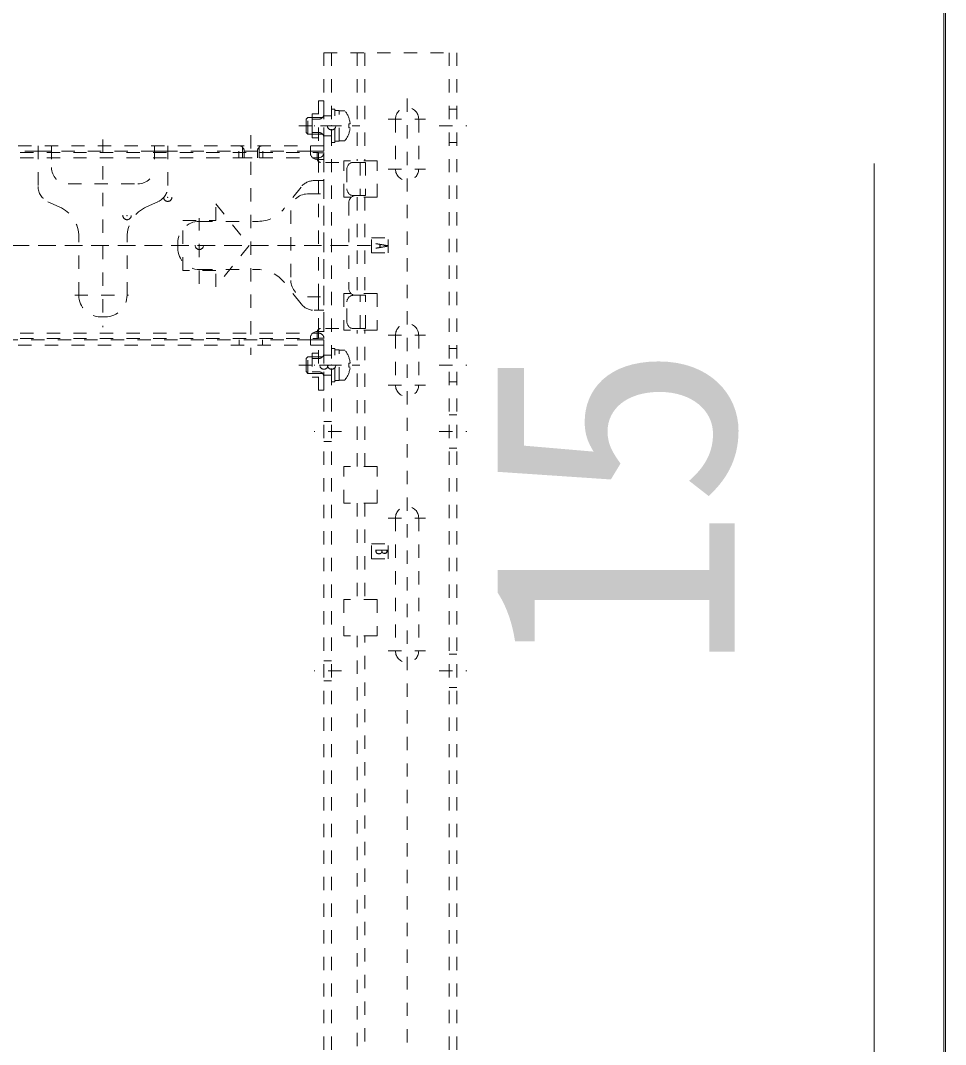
# Model space of a CAD drawing. Units: millimetres, scale not verified. Extents: x -63 to 62, y -57 to 57.
# Drawn here: x -2.31 to 4.65, y 14.41 to 22.11 of the extents above; entities that cross this region are included whole.
import ezdxf
from ezdxf.enums import TextEntityAlignment as Align

# ---------------------------------------------------------------- set-up
doc = ezdxf.new("R2010")
doc.units = ezdxf.units.MM
doc.header["$LTSCALE"] = 0.125
doc.header["$PDMODE"] = 32
doc.header["$PDSIZE"] = 0.0625
doc.linetypes.add('USER1', pattern=[1.4, 0.7, -0.7])
doc.layers.add('0-5_GAIKEI', color=1, linetype='USER1', lineweight=18)
doc.layers.add('0-6_SUNPO', color=7, linetype='Continuous', lineweight=9)
doc.styles.add('ＭＳ ゴシック', font='')
doc.styles.get('ＭＳ ゴシック').set_extended_font_data('MS Gothic')

# ---------------------------------------------------------------- blocks, each defined once
blk = doc.blocks.new('D19')
at = {"layer": '0-6_SUNPO'}
blk.add_line((-4.8067, 12.0262), (-4.8067, 19.1929), dxfattribs=at)
at = {"layer": '0-6_SUNPO', "style": 'ＭＳ ゴシック'}
blk.add_text('15', height=1.833, rotation=90, dxfattribs=at).set_placement((-5.3067, 15.3596), align=Align.BOTTOM_LEFT)

msp = doc.modelspace()

# ---------------------------------------------------------------- linework, layer by layer
at = {"layer": '0-5_GAIKEI', "linetype": 'Continuous'}
for p, q in [((4.6386, -6.4293), (4.6386, 29.4207)), ((4.6511, -6.4293), (4.6511, 29.4207))]:
    msp.add_line(p, q, dxfattribs=at)
at = {"layer": '0-5_GAIKEI'}
for p, q in [((-0.0239, 21.8707), (-0.0239, 1.8707)), ((-0.0239, 21.8707), (0.9761, 21.8707)), ((0.0336, 21.8707), (0.0336, 1.8707)), ((0.2261, 21.8707), (0.2261, 21.0582)), ((0.2836, 21.8707), (0.2836, 21.0582)), ((0.9186, 21.8707), (0.9186, 1.8707)), ((0.9761, 21.8707), (0.9761, 1.8707)), ((-0.0639, 21.5082), (-0.0239, 21.5082)), ((-0.0639, 21.5082), (-0.0639, 21.1207)), ((-0.0239, 21.5082), (-0.0239, 21.1207)), ((0.6011, 21.5253), (0.6011, 2.179)), ((0.0336, 21.1957), (0.0336, 21.4457)), ((0.0336, 21.4457), (0.0586, 21.4457)), ((0.0586, 21.1957), (0.0586, 21.4457)), ((0.0586, 21.4357), (0.0911, 21.4357)), ((0.0911, 21.2057), (0.0911, 21.4357)), ((0.0911, 21.4332), (0.1323, 21.4332)), ((0.9761, 21.4457), (0.9186, 21.4457)), ((-0.1589, 21.3699), (-0.1456, 21.3832)), ((-0.1589, 21.2715), (-0.1589, 21.3699)), ((-0.1456, 21.2582), (-0.1456, 21.3832)), ((-0.1456, 21.3832), (-0.1139, 21.3832)), ((-0.1139, 21.2307), (-0.1139, 21.4107)), ((-0.0639, 21.4107), (-0.1139, 21.4107)), ((-0.1139, 21.4107), (-0.1139, 21.2307)), ((-0.0639, 21.4107), (-0.1139, 21.4107)), ((-0.0349, 21.3832), (-0.1139, 21.3832)), ((-0.0639, 21.3707), (-0.1139, 21.3707)), ((0.0336, 21.3957), (-0.0239, 21.3957)), ((0.1629, 21.3357), (0.1629, 21.3057)), ((0.1729, 21.3357), (0.1629, 21.3357)), ((0.4593, 21.3707), (0.7389, 21.3707)), ((0.5136, 21.3707), (0.5136, 20.9957)), ((0.6886, 21.3707), (0.6886, 20.9957)), ((-0.2127, 21.3207), (0.2454, 21.3207)), ((0.0511, 21.3207), (-0.1889, 21.3207)), ((-0.1589, 21.2715), (-0.1456, 21.2582)), ((-0.0639, 21.2707), (-0.1139, 21.2707)), ((0.1086, 21.3207), (-0.0989, 21.3207)), ((0.1729, 21.3057), (0.1629, 21.3057)), ((0.8436, 21.3207), (1.0511, 21.3207)), ((-1.6864, 21.2166), (-1.6864, 19.8063)), ((-0.5739, 21.2507), (-0.5739, 19.5992)), ((-0.1456, 21.2582), (-0.1139, 21.2582)), ((-0.0349, 21.2582), (-0.1139, 21.2582)), ((-0.0639, 21.2307), (-0.1139, 21.2307)), ((-0.1139, 21.2307), (-0.0639, 21.2307)), ((0.0336, 21.2457), (-0.0239, 21.2457)), ((0.0586, 21.1957), (0.0336, 21.1957)), ((0.0911, 21.2057), (0.0586, 21.2057)), ((0.0911, 21.2082), (0.1323, 21.2082)), ((0.9761, 21.1957), (0.9186, 21.1957)), ((-11.9089, 21.1207), (-0.0639, 21.1207)), ((-0.0239, 21.1707), (-11.8739, 21.1707)), ((-2.1739, 21.1307), (-8.6989, 21.1307)), ((-2.1739, 21.1707), (-2.1739, 20.8641)), ((-2.0739, 21.1307), (-2.1739, 21.1307)), ((-2.0739, 21.1707), (-2.0739, 21.0082)), ((-1.2989, 21.1307), (-2.0739, 21.1307)), ((-1.2989, 21.1707), (-1.2989, 21.0082)), ((-1.1989, 21.1307), (-1.2989, 21.1307)), ((-1.1989, 21.1707), (-1.1989, 20.8641)), ((-0.1264, 21.1307), (-1.1989, 21.1307)), ((-0.6364, 21.1597), (-0.6364, 21.0807)), ((-0.6239, 21.1307), (-0.6239, 21.0807)), ((-0.5239, 21.1307), (-0.5239, 21.0807)), ((-0.5114, 21.1597), (-0.5114, 21.0807)), ((-0.4839, 21.1307), (-0.4839, 21.0807)), ((-0.1264, 21.1707), (-0.1264, 21.1181)), ((-0.0239, 21.1307), (-0.1264, 21.1307)), ((-0.0739, 21.0807), (-0.0739, 21.1207)), ((-0.0239, 21.1307), (-0.0239, 21.1707)), ((-0.0239, 21.1182), (-0.0239, 19.7232)), ((-11.9089, 21.0807), (-0.0639, 21.0807)), ((-0.0764, 21.0682), (-0.0239, 21.0682)), ((-0.0739, 21.0707), (-0.0739, 21.0807)), ((-0.0639, 21.0682), (-0.0639, 20.9082)), ((0.2886, 21.0457), (-0.0489, 21.0457)), ((0.3761, 21.0582), (0.1261, 21.0582)), ((0.2486, 21.0457), (0.2486, 20.7957)), ((0.2886, 21.0457), (0.2886, 20.7957)), ((0.3761, 20.7832), (0.3761, 21.0582)), ((0.1486, 20.9957), (0.1486, 20.8457)), ((0.4593, 20.9957), (0.7389, 20.9957)), ((-1.9489, 20.8832), (-1.4239, 20.8832)), ((-0.0239, 20.9082), (-0.0979, 20.9082)), ((-0.1963, 20.8603), (-0.3239, 20.6977)), ((-0.1489, 20.8082), (-0.0239, 20.8082)), ((-2.0153, 20.712), (-2.1001, 20.75)), ((-1.3576, 20.712), (-1.2727, 20.75)), ((0.1636, 20.7457), (0.1636, 20.0957)), ((0.2886, 20.7957), (0.1986, 20.7957)), ((0.2261, 20.7832), (0.2261, 20.0582)), ((0.2836, 20.7832), (0.2836, 20.0582)), ((-0.2739, 20.6832), (-0.2739, 20.1582)), ((-1.0864, 20.6082), (-0.8364, 20.6082)), ((-1.0864, 20.2332), (-1.0864, 20.6082)), ((-0.9614, 20.1332), (-0.9614, 20.6262)), ((-0.9614, 20.6019), (-0.5181, 20.6019)), ((-12.374, 20.4207), (0.4532, 20.4207)), ((0.1587, 20.4207), (-11.8764, 20.4207)), ((-1.8677, 20.0457), (-1.8677, 20.4839)), ((-1.5052, 20.0457), (-1.5052, 20.4839)), ((-1.1239, 20.4394), (-1.1239, 20.4019)), ((0.3336, 20.4769), (0.4586, 20.4769)), ((0.3336, 20.3644), (0.3336, 20.4769)), ((0.4586, 20.3644), (0.4586, 20.4769)), ((0.3336, 20.3644), (0.4586, 20.3644)), ((-0.8364, 20.2332), (-1.0864, 20.2332)), ((-0.9614, 20.2394), (-0.5181, 20.2394)), ((-0.1963, 19.981), (-0.3239, 20.1437)), ((-1.899, 20.0457), (-1.4934, 20.0457)), ((-0.1489, 20.0332), (-0.0239, 20.0332)), ((-0.0639, 19.9332), (-0.0639, 20.0332)), ((0.1261, 20.0582), (0.1261, 19.7832)), ((0.3761, 20.0582), (0.1261, 20.0582)), ((0.2886, 20.0457), (0.1986, 20.0457)), ((0.2486, 19.7957), (0.2486, 20.0457)), ((0.2886, 19.7957), (0.2886, 20.0457)), ((0.1486, 19.8457), (0.1486, 19.9957)), ((-1.7052, 19.8832), (-1.6677, 19.8832)), ((-0.0239, 19.9332), (-0.0979, 19.9332)), ((-0.0639, 19.7732), (-0.0639, 19.9332)), ((0.2886, 19.7957), (-0.0489, 19.7957)), ((-11.9089, 19.7607), (-0.0639, 19.7607)), ((-11.9089, 19.7207), (-0.0639, 19.7207)), ((-0.1264, 19.6707), (-0.1264, 19.7233)), ((-0.0764, 19.7732), (-0.0239, 19.7732)), ((-0.0739, 19.7707), (-0.0739, 19.7607)), ((-0.0739, 19.7607), (-0.0739, 19.7207)), ((0.2261, 18.7582), (0.2261, 19.7832)), ((0.2836, 18.7582), (0.2836, 19.7832)), ((0.4593, 19.7457), (0.7389, 19.7457)), ((0.5136, 19.7457), (0.5136, 19.3707)), ((0.6886, 19.7457), (0.6886, 19.3707)), ((-0.0239, 19.6707), (-11.8739, 19.6707)), ((-0.1264, 19.7107), (-11.3489, 19.7107)), ((-0.6614, 19.6707), (-0.6614, 19.7107)), ((-0.4864, 19.6707), (-0.4864, 19.7107)), ((-0.0239, 19.7107), (-0.1264, 19.7107)), ((-0.0639, 19.3332), (-0.0639, 19.7144)), ((-0.0239, 19.3332), (-0.0239, 19.7144)), ((-0.0239, 19.7107), (-0.0239, 19.6707)), ((0.0336, 19.3957), (0.0336, 19.6457)), ((0.0336, 19.6457), (0.0586, 19.6457)), ((0.0586, 19.3957), (0.0586, 19.6457)), ((0.9761, 19.6457), (0.9186, 19.6457)), ((-0.1589, 19.5699), (-0.1456, 19.5832)), ((-0.1589, 19.4715), (-0.1589, 19.5699)), ((-0.1456, 19.4582), (-0.1456, 19.5832)), ((-0.1456, 19.5832), (-0.1139, 19.5832)), ((-0.1139, 19.6107), (-0.1139, 19.4307)), ((-0.0639, 19.6107), (-0.1139, 19.6107)), ((-0.0349, 19.5832), (-0.1139, 19.5832)), ((-0.0639, 19.5707), (-0.1139, 19.5707)), ((0.0336, 19.5957), (-0.0239, 19.5957)), ((0.0586, 19.6357), (0.0911, 19.6357)), ((0.0911, 19.4057), (0.0911, 19.6357)), ((0.0911, 19.6332), (0.1323, 19.6332)), ((-0.2127, 19.5207), (0.2454, 19.5207)), ((0.0511, 19.5207), (-0.1889, 19.5207)), ((0.1086, 19.5207), (-0.0989, 19.5207)), ((0.1629, 19.5357), (0.1629, 19.5057)), ((0.1729, 19.5357), (0.1629, 19.5357)), ((0.1729, 19.5057), (0.1629, 19.5057)), ((0.8436, 19.5207), (1.0511, 19.5207)), ((-0.1589, 19.4715), (-0.1456, 19.4582)), ((-0.1456, 19.4582), (-0.1139, 19.4582)), ((-0.0639, 19.4707), (-0.1139, 19.4707)), ((-0.0349, 19.4582), (-0.1139, 19.4582)), ((-0.0639, 19.4307), (-0.1139, 19.4307)), ((-0.1139, 19.4307), (-0.0639, 19.4307)), ((0.0336, 19.4457), (-0.0239, 19.4457)), ((-0.0639, 19.3332), (-0.0239, 19.3332)), ((0.0586, 19.3957), (0.0336, 19.3957)), ((0.0911, 19.4057), (0.0586, 19.4057)), ((0.0911, 19.4082), (0.1323, 19.4082)), ((0.4593, 19.3707), (0.7389, 19.3707)), ((0.9761, 19.3957), (0.9186, 19.3957)), ((0.9761, 19.1457), (0.9186, 19.1457)), ((0.0336, 19.0957), (-0.0239, 19.0957)), ((0.1086, 19.0207), (-0.0989, 19.0207)), ((0.8436, 19.0207), (1.0511, 19.0207)), ((0.0336, 18.9457), (-0.0239, 18.9457)), ((0.9761, 18.8957), (0.9186, 18.8957)), ((0.3761, 18.7582), (0.1261, 18.7582)), ((0.1261, 18.4832), (0.1261, 18.7582)), ((0.3761, 18.4832), (0.3761, 18.7582)), ((0.3761, 18.4832), (0.1261, 18.4832)), ((0.2261, 18.4832), (0.2261, 17.7582)), ((0.2836, 18.4832), (0.2836, 17.7582)), ((0.4593, 18.3707), (0.7389, 18.3707)), ((0.5136, 18.3707), (0.5136, 17.3707)), ((0.6886, 18.3707), (0.6886, 17.3707)), ((0.3761, 17.7582), (0.3761, 17.4832)), ((0.3761, 17.4832), (0.1261, 17.4832)), ((0.2261, 11.9981), (0.2261, 17.4832)), ((0.2836, 12.0341), (0.2836, 17.4832)), ((0.4593, 17.3707), (0.7389, 17.3707)), ((0.9761, 17.3457), (0.9186, 17.3457)), ((0.0336, 17.2957), (-0.0239, 17.2957)), ((0.1086, 17.2207), (-0.0989, 17.2207)), ((0.8436, 17.2207), (1.0511, 17.2207)), ((0.0336, 17.1457), (-0.0239, 17.1457)), ((0.9761, 17.0957), (0.9186, 17.0957))]:
    msp.add_line(p, q, dxfattribs=at)
for points in [[(-0.6639, 21.1307), (-0.6639, 21.0807), (-0.4839, 21.0807)], [(-0.0239, 21.1182), (-0.0639, 21.1182), (-0.0639, 21.0682)], [(0.3761, 20.7832), (0.1261, 20.7832), (0.1261, 21.0582)], [(-0.0639, 20.0332), (-0.0639, 20.8082), (-0.0639, 20.9082)], [(-0.8364, 20.6082), (-0.8364, 20.7332), (-0.5864, 20.4207)], [(-0.5864, 20.4207), (-0.8364, 20.1082), (-0.8364, 20.2332)], [(0.3761, 20.0582), (0.3761, 19.7832), (0.1261, 19.7832)], [(-0.0239, 19.7232), (-0.0639, 19.7232), (-0.0639, 19.7732)], [(-0.0639, 19.6107), (-0.1139, 19.6107), (-0.1139, 19.4307)], [(0.3336, 18.0644), (0.3336, 18.1769), (0.4586, 18.1769)], [(0.3336, 18.0644), (0.4586, 18.0644), (0.4586, 18.1769)], [(0.3761, 17.7582), (0.1261, 17.7582), (0.1261, 17.4832)]]:
    msp.add_lwpolyline(points, dxfattribs=at)
for centre, radius, start, end in [((-0.0005, 21.3207), 0.174, 4.94446, 40.27261), ((0.6011, 21.3707), 0.0875, 0, 180), ((-0.0639, 21.4107), 0.04, 270, 0), ((-0.0639, 21.2307), 0.04, 0, 90), ((-0.0005, 21.3207), 0.174, 319.72739, 355.05554), ((-0.6639, 21.1307), 0.04, 0, 90), ((-0.4839, 21.1307), 0.04, 90, 180), ((-0.0764, 21.1182), 0.05, 180, 270), ((-0.0639, 21.1207), 0.04, 270, 0), ((-0.0489, 21.0707), 0.025, 180, 270), ((0.1986, 20.9957), 0.05, 90, 180), ((-1.9489, 21.0082), 0.125, 180, 270), ((-1.4239, 21.0082), 0.125, 270, 0), ((0.6011, 20.9957), 0.0875, 180, 0), ((-0.0979, 20.7832), 0.125, 90, 141.89242), ((-2.0489, 20.8641), 0.125, 180, 245.82089), ((-1.3239, 20.8641), 0.125, 294.17911, 0), ((-0.1489, 20.6832), 0.125, 90, 180), ((0.1986, 20.8457), 0.05, 180, 270), ((0.2136, 20.7457), 0.05, 90, 180), ((-2.1177, 20.4839), 0.25, 0, 65.82089), ((-1.2552, 20.4839), 0.25, 114.17911, 180), ((-0.5206, 20.8519), 0.25, 270, 321.89242), ((-0.9614, 20.4394), 0.1625, 90, 180), ((-0.9614, 20.4019), 0.1625, 180, 270), ((-0.5206, 19.9894), 0.25, 38.10758, 90), ((-0.1489, 20.1582), 0.125, 180, 270), ((-1.7052, 20.0457), 0.1625, 180, 270), ((-1.6677, 20.0457), 0.1625, 270, 0), ((0.1986, 19.9957), 0.05, 90, 180), ((0.2136, 20.0957), 0.05, 180, 270), ((-0.0979, 20.0582), 0.125, 218.10758, 270), ((-0.0489, 19.7707), 0.025, 90, 180), ((0.1986, 19.8457), 0.05, 180, 270), ((0.6011, 19.7457), 0.0875, 0, 180), ((-0.0764, 19.7232), 0.05, 90, 180), ((-0.0639, 19.7207), 0.04, 0, 90), ((-0.0639, 19.6107), 0.04, 270, 0), ((-0.0005, 19.5207), 0.174, 4.94446, 40.27261), ((-0.0005, 19.5207), 0.174, 319.72739, 355.05554), ((-0.0639, 19.4307), 0.04, 0, 90), ((0.6011, 19.3707), 0.0875, 180, 0), ((0.6011, 18.3707), 0.0875, 0, 180), ((0.6011, 17.3707), 0.0875, 180, 0)]:
    msp.add_arc(centre, radius, start, end, dxfattribs=at)
for p in [(0.0336, 21.3207), (-1.1989, 20.7832), (-1.5052, 20.6457), (-0.9614, 20.4207), (-0.0239, 19.5207), (0.0336, 19.5207)]:
    msp.add_point(p, dxfattribs=at)

# ---------------------------------------------------------------- block references
at = {"layer": '0-6_SUNPO'}
msp.add_blockref('D19', (8.9209, 1.8445), dxfattribs=at)

# ---------------------------------------------------------------- texts
at = {"layer": '0-5_GAIKEI', "color": 7, "style": 'ＭＳ ゴシック', "width": 0.75}
for s, p in [('A', (0.3369, 20.4404)), ('B', (0.3356, 18.1404))]:
    msp.add_text(s, height=0.0916, rotation=270, dxfattribs=at).set_placement(p, align=Align.BOTTOM_LEFT)

doc.saveas('drawing.dxf')
